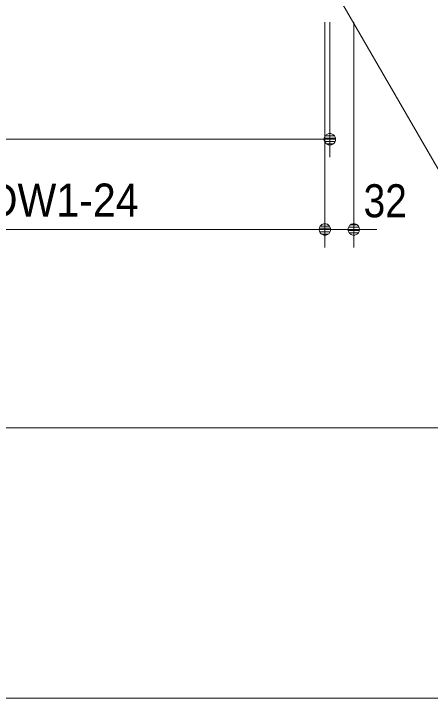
# Model space of a CAD drawing. Units: millimetres, scale not verified. Extents: x -6062 to 6062, y -3045 to 3045.
# Drawn here: x -4807 to -4345, y -2770 to -2011 of the extents above; entities that cross this region are included whole.
import ezdxf
from ezdxf.enums import TextEntityAlignment as Align

# ---------------------------------------------------------------- set-up
doc = ezdxf.new("R2010")
doc.units = ezdxf.units.MM
doc.header["$LTSCALE"] = 20
for name, color, linetype, lineweight in [('0-0_2寸法-1', 7, 'Continuous', 9), ('0-1_0', 7, 'Continuous', 9), ('0-2_2寸法-2', 7, 'Continuous', 9), ('0-3_2寸法-3', 7, 'Continuous', 9), ('0-5_1図面枠', 7, 'Continuous', 9)]:
    doc.layers.add(name, color=color, linetype=linetype, lineweight=lineweight)
doc.styles.add('ＭＳ Ｐゴシック', font='')
doc.styles.get('ＭＳ Ｐゴシック').set_extended_font_data('MS PGothic')

# ---------------------------------------------------------------- blocks, each defined once
blk = doc.blocks.new('_Dot')
at = {"layer": '0-1_0'}
for p, q in [((-10, 0), (-20, 0)), ((9.78, 2), (-9.78, 2)), ((7.99, 6), (-7.99, 6)), ((9.16, -3.98), (-9.16, -3.98)), ((6, -7.98), (-6, -7.98))]:
    blk.add_line(p, q, dxfattribs=at)
for points in [[(10, 0), (9.92, 1.25), (9.69, 2.49), (9.3, 3.68), (8.76, 4.82), (8.09, 5.88), (7.29, 6.85), (6.37, 7.71), (5.36, 8.44), (4.26, 9.05), (3.09, 9.51), (1.87, 9.82), (0.63, 9.98), (-0.63, 9.98), (-1.87, 9.82), (-3.09, 9.51), (-4.26, 9.05), (-5.36, 8.44), (-6.37, 7.71), (-7.29, 6.85), (-8.09, 5.88), (-8.76, 4.82), (-9.3, 3.68), (-9.69, 2.49), (-9.92, 1.25), (-10, 0), (0, 0)], [(-10, 0), (-9.92, -1.25), (-9.69, -2.49), (-9.3, -3.68), (-8.76, -4.82), (-8.09, -5.88), (-7.29, -6.85), (-6.37, -7.71), (-5.36, -8.44), (-4.26, -9.05), (-3.09, -9.51), (-1.87, -9.82), (-0.63, -9.98), (0.63, -9.98), (1.87, -9.82), (3.09, -9.51), (4.26, -9.05), (5.36, -8.44), (6.37, -7.71), (7.29, -6.85), (8.09, -5.88), (8.76, -4.82), (9.3, -3.68), (9.69, -2.49), (9.92, -1.25), (10, 0), (0, 0)]]:
    blk.add_lwpolyline(points, close=True, dxfattribs=at)
blk = doc.blocks.new('グループ-72')
at = {"layer": '0-5_1図面枠'}
blk.add_line((-80000, -49400), (80000, -49400), dxfattribs=at)
blk.add_lwpolyline([(-80000, 55400), (80000, 55400), (80000, -55400), (-80000, -55400)], close=True, dxfattribs=at)
blk = doc.blocks.new('図面枠')
at = {"layer": '0-5_1図面枠'}
blk.add_blockref('グループ-72', (0, 0), dxfattribs=at)

msp = doc.modelspace()

# ---------------------------------------------------------------- linework, layer by layer
at = {"layer": '0-0_2寸法-1'}
for p, q in [((-4461.5, -2020), (-4461.5, -2270)), ((-4456, -2020), (-4456, -2170)), ((-5606.29, -2150), (-4468.71, -2150)), ((-5624.79, -2250), (-4474.21, -2250))]:
    msp.add_line(p, q, dxfattribs=at)
at = {"layer": '0-2_2寸法-2'}
for p, q in [((-4461.5, -2020), (-4461.5, -2270)), ((-4429.5, -2020), (-4429.5, -2270)), ((-4474.21, -2250), (-4486.92, -2250)), ((-4429.5, -2250), (-4461.5, -2250)), ((-4416.79, -2250), (-4404.08, -2250))]:
    msp.add_line(p, q, dxfattribs=at)
at = {"layer": '0-3_2寸法-3'}
msp.add_lwpolyline([(-4445.5, -1993.1), (-4297.18, -2250), (-3981.17, -2250)], dxfattribs=at)

# ---------------------------------------------------------------- block references
at = {"layer": '0-0_2寸法-1', "xscale": 0.6356201, "yscale": 0.6356201}
for p in [(-4456, -2150), (-4461.5, -2250)]:
    msp.add_blockref('_Dot', p, dxfattribs=at)
at = {"layer": '0-2_2寸法-2', "xscale": 0.6356201, "yscale": 0.6356201}
msp.add_blockref('_Dot', (-4461.5, -2250), dxfattribs=at)
at = {"layer": '0-2_2寸法-2', "xscale": 0.6356201, "yscale": 0.6356201, "rotation": 180}
msp.add_blockref('_Dot', (-4429.5, -2250), dxfattribs=at)
at = {"layer": '0-5_1図面枠', "xscale": 0.05, "yscale": 0.05}
msp.add_blockref('図面枠', (-1787.5, 0), dxfattribs=at)

# ---------------------------------------------------------------- texts
at = {"layer": '0-0_2寸法-1', "style": 'ＭＳ Ｐゴシック', "width": 0.95}
msp.add_text('直付け下ガイド取付位置\u3000DW1-24', height=36.69, dxfattribs=at).set_placement((-5405.88, -2246.79), align=Align.BOTTOM_LEFT)
at = {"layer": '0-2_2寸法-2', "style": 'ＭＳ Ｐゴシック', "width": 0.9}
msp.add_text('32', height=36.66, dxfattribs=at).set_placement((-4418.59, -2247.52), align=Align.BOTTOM_LEFT)

doc.saveas('drawing.dxf')
